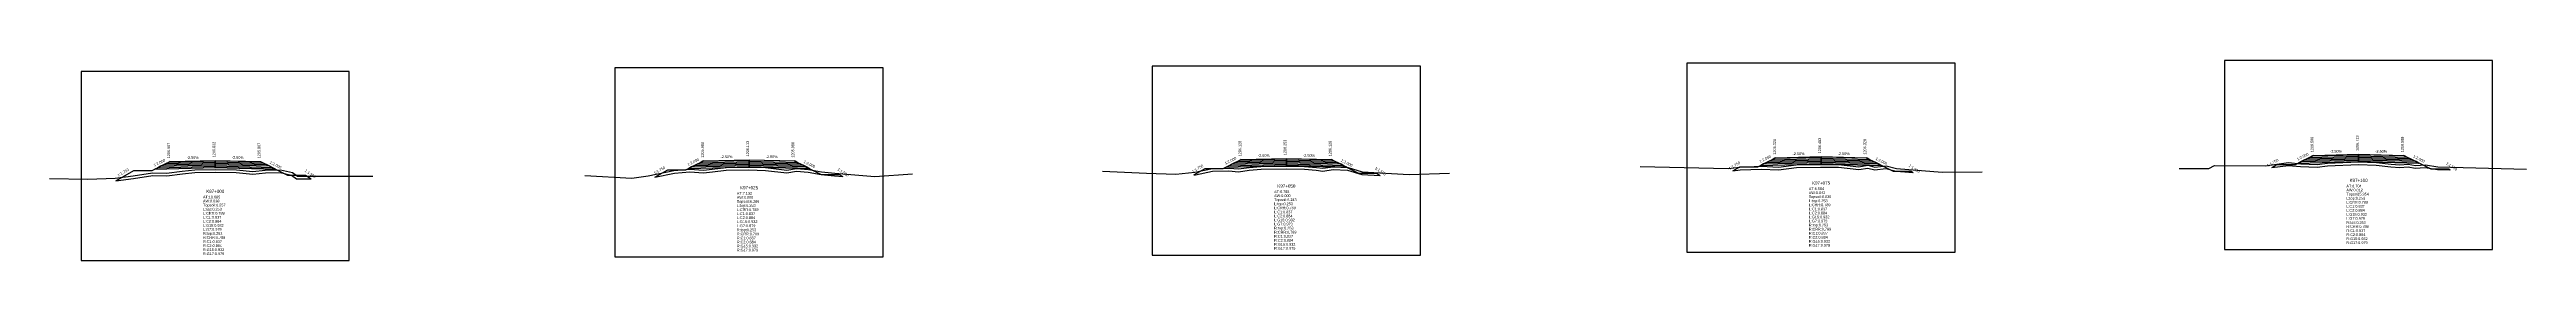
# Model space of a CAD drawing. Extents: x -7 to 78429, y 1189 to 1262.
# Drawn here: x 27537.8 to 27812.1, y 1194.9 to 1217.1 of the extents above; entities that cross this region are included whole.
import ezdxf
from ezdxf.enums import TextEntityAlignment as Align

# ---------------------------------------------------------------- set-up
doc = ezdxf.new("R2010")
doc.units = 0

msp = doc.modelspace()

# ---------------------------------------------------------------- linework, layer by layer
at = {"layer": 'A4_BORDER', "color": 7}
for points in [[(27541.253, 1194.915), (27570.953, 1194.915), (27570.953, 1215.915), (27541.253, 1215.915), (27541.253, 1194.915)], [(27600.384, 1195.321), (27630.084, 1195.321), (27630.084, 1216.321), (27600.384, 1216.321), (27600.384, 1195.321)], [(27659.901, 1195.512), (27689.601, 1195.512), (27689.601, 1216.512), (27659.901, 1216.512), (27659.901, 1195.512)], [(27719.125, 1195.847), (27748.825, 1195.847), (27748.825, 1216.847), (27719.125, 1216.847), (27719.125, 1195.847)], [(27778.666, 1196.137), (27808.366, 1196.137), (27808.366, 1217.137), (27778.666, 1217.137), (27778.666, 1196.137)]]:
    msp.add_lwpolyline(points, dxfattribs=at)
at = {"layer": 'CLEAR_GROUND', "color": 8}
for points in [[(27545.104, 1203.765), (27547.047, 1204.012), (27549.175, 1204.371), (27550.731, 1204.337), (27552.482, 1204.555), (27553.85, 1204.686), (27556.104, 1204.731), (27558.427, 1204.705), (27560.275, 1204.497), (27561.669, 1204.639), (27563.291, 1204.68), (27564.551, 1204.407), (27565.103, 1204.003), (27566.717, 1203.998)], [(27604.804, 1204.171), (27606.958, 1204.61), (27608.68, 1204.775), (27610.203, 1204.658), (27611.184, 1204.781), (27612.703, 1204.939), (27615.206, 1204.981), (27617.039, 1204.933), (27619.434, 1204.642), (27620.497, 1204.83), (27621.794, 1204.72), (27623.219, 1204.467), (27624.707, 1204.305), (27625.612, 1204.236)], [(27664.504, 1204.416), (27664.674, 1204.434), (27666.587, 1204.847), (27668.392, 1204.883), (27669.459, 1204.784), (27670.646, 1204.934), (27671.941, 1205.046), (27674.751, 1205.088), (27676.754, 1205.062), (27678.067, 1204.965), (27678.791, 1204.857), (27679.952, 1205.03), (27681.526, 1204.957), (27683.095, 1204.475), (27685.149, 1204.362)], [(27724.204, 1204.888), (27725.02, 1204.998), (27727.367, 1205.078), (27729.271, 1204.982), (27731.258, 1205.253), (27733.927, 1205.283), (27735.904, 1205.293), (27738.154, 1205.013), (27739.143, 1205.183), (27739.915, 1204.985), (27741.154, 1205.125), (27742.286, 1204.853), (27744.171, 1204.697)], [(27783.904, 1205.239), (27785.751, 1205.487), (27787.098, 1205.351), (27788.928, 1205.274), (27790.09, 1205.438), (27793.516, 1205.566), (27795.473, 1205.489), (27797.082, 1205.322), (27798.084, 1205.255), (27798.993, 1205.315), (27799.796, 1205.165), (27800.903, 1205.232), (27802.251, 1205.026), (27803.667, 1204.987)]]:
    msp.add_lwpolyline(points, dxfattribs=at)
at = {"layer": 'DESIGN_ROAD_TRIMMED', "color": 1}
for points in [[(27545.104, 1203.765), (27547.103, 1204.907), (27549.103, 1204.907), (27551.103, 1205.907), (27551.103, 1205.907), (27550.998, 1205.854), (27550.998, 1205.854), (27550.682, 1205.696), (27550.682, 1205.696), (27550.366, 1205.539), (27550.366, 1205.539), (27550.051, 1205.381), (27550.051, 1205.381), (27549.735, 1205.223), (27549.735, 1205.223), (27549.419, 1205.065), (27556.103, 1205.232), (27556.103, 1205.382), (27556.103, 1205.382), (27556.103, 1205.532), (27556.103, 1205.532), (27556.103, 1205.682), (27556.103, 1205.682), (27556.103, 1205.832), (27556.103, 1205.832), (27556.103, 1205.982), (27556.103, 1205.982), (27556.103, 1206.032), (27556.103, 1206.032), (27556.103, 1206.032), (27556.103, 1206.032), (27556.103, 1206.032), (27556.103, 1205.982), (27556.103, 1205.982), (27556.103, 1205.832), (27556.103, 1205.832), (27556.103, 1205.682), (27556.103, 1205.682), (27556.103, 1205.532), (27556.103, 1205.532), (27556.103, 1205.382), (27556.103, 1205.382), (27556.103, 1205.232), (27562.788, 1205.065), (27562.472, 1205.223), (27562.472, 1205.223), (27562.156, 1205.381), (27562.156, 1205.381), (27561.84, 1205.539), (27561.84, 1205.539), (27561.524, 1205.696), (27561.524, 1205.696), (27561.209, 1205.854), (27561.209, 1205.854), (27561.103, 1205.907), (27561.103, 1205.907), (27564.103, 1204.407), (27566.103, 1204.407), (27566.717, 1203.998)], [(27604.804, 1204.171), (27606.234, 1204.988), (27608.234, 1204.988), (27610.234, 1205.988), (27610.234, 1205.988), (27610.129, 1205.935), (27610.129, 1205.935), (27609.813, 1205.777), (27609.813, 1205.777), (27609.497, 1205.62), (27609.497, 1205.62), (27609.182, 1205.462), (27609.182, 1205.462), (27608.866, 1205.304), (27608.866, 1205.304), (27608.55, 1205.146), (27615.234, 1205.313), (27615.234, 1205.463), (27615.234, 1205.463), (27615.234, 1205.613), (27615.234, 1205.613), (27615.234, 1205.763), (27615.234, 1205.763), (27615.234, 1205.913), (27615.234, 1205.913), (27615.234, 1206.063), (27615.234, 1206.063), (27615.234, 1206.113), (27615.234, 1206.113), (27615.234, 1206.113), (27615.234, 1206.113), (27615.234, 1206.113), (27615.234, 1206.063), (27615.234, 1206.063), (27615.234, 1205.913), (27615.234, 1205.913), (27615.234, 1205.763), (27615.234, 1205.763), (27615.234, 1205.613), (27615.234, 1205.613), (27615.234, 1205.463), (27615.234, 1205.463), (27615.234, 1205.313), (27621.918, 1205.146), (27621.603, 1205.304), (27621.603, 1205.304), (27621.287, 1205.462), (27621.287, 1205.462), (27620.971, 1205.62), (27620.971, 1205.62), (27620.655, 1205.777), (27620.655, 1205.777), (27620.34, 1205.935), (27620.34, 1205.935), (27620.234, 1205.988), (27620.234, 1205.988), (27623.234, 1204.488), (27625.234, 1204.488), (27625.612, 1204.236)], [(27664.504, 1204.416), (27665.751, 1205.128), (27667.751, 1205.128), (27669.751, 1206.128), (27669.751, 1206.128), (27669.645, 1206.075), (27669.645, 1206.075), (27669.33, 1205.917), (27669.33, 1205.917), (27669.014, 1205.76), (27669.014, 1205.76), (27668.698, 1205.602), (27668.698, 1205.602), (27668.382, 1205.444), (27668.382, 1205.444), (27668.067, 1205.286), (27674.751, 1205.453), (27674.751, 1205.603), (27674.751, 1205.603), (27674.751, 1205.753), (27674.751, 1205.753), (27674.751, 1205.903), (27674.751, 1205.903), (27674.751, 1206.053), (27674.751, 1206.053), (27674.751, 1206.203), (27674.751, 1206.203), (27674.751, 1206.253), (27674.751, 1206.253), (27674.751, 1206.253), (27674.751, 1206.253), (27674.751, 1206.253), (27674.751, 1206.203), (27674.751, 1206.203), (27674.751, 1206.053), (27674.751, 1206.053), (27674.751, 1205.903), (27674.751, 1205.903), (27674.751, 1205.753), (27674.751, 1205.753), (27674.751, 1205.603), (27674.751, 1205.603), (27674.751, 1205.453), (27681.435, 1205.286), (27681.119, 1205.444), (27681.119, 1205.444), (27680.803, 1205.602), (27680.803, 1205.602), (27680.488, 1205.76), (27680.488, 1205.76), (27680.172, 1205.917), (27680.172, 1205.917), (27679.856, 1206.075), (27679.856, 1206.075), (27679.751, 1206.128), (27679.751, 1206.128), (27682.751, 1204.628), (27684.751, 1204.628), (27685.149, 1204.362)], [(27724.204, 1204.888), (27724.975, 1205.328), (27726.975, 1205.328), (27728.975, 1206.328), (27728.975, 1206.328), (27728.87, 1206.275), (27728.87, 1206.275), (27728.554, 1206.117), (27728.554, 1206.117), (27728.238, 1205.96), (27728.238, 1205.96), (27727.922, 1205.802), (27727.922, 1205.802), (27727.607, 1205.644), (27727.607, 1205.644), (27727.291, 1205.486), (27733.975, 1205.653), (27733.975, 1205.803), (27733.975, 1205.803), (27733.975, 1205.953), (27733.975, 1205.953), (27733.975, 1206.103), (27733.975, 1206.103), (27733.975, 1206.253), (27733.975, 1206.253), (27733.975, 1206.403), (27733.975, 1206.403), (27733.975, 1206.453), (27733.975, 1206.453), (27733.975, 1206.453), (27733.975, 1206.453), (27733.975, 1206.453), (27733.975, 1206.403), (27733.975, 1206.403), (27733.975, 1206.253), (27733.975, 1206.253), (27733.975, 1206.103), (27733.975, 1206.103), (27733.975, 1205.953), (27733.975, 1205.953), (27733.975, 1205.803), (27733.975, 1205.803), (27733.975, 1205.653), (27740.659, 1205.486), (27740.344, 1205.644), (27740.344, 1205.644), (27740.028, 1205.802), (27740.028, 1205.802), (27739.712, 1205.96), (27739.712, 1205.96), (27739.396, 1206.117), (27739.396, 1206.117), (27739.08, 1206.275), (27739.08, 1206.275), (27738.975, 1206.328), (27738.975, 1206.328), (27741.975, 1204.828), (27743.975, 1204.828), (27744.171, 1204.697)], [(27783.904, 1205.239), (27784.516, 1205.588), (27786.516, 1205.588), (27788.516, 1206.588), (27788.516, 1206.588), (27788.411, 1206.535), (27788.411, 1206.535), (27788.095, 1206.377), (27788.095, 1206.377), (27787.779, 1206.22), (27787.779, 1206.22), (27787.463, 1206.062), (27787.463, 1206.062), (27787.147, 1205.904), (27787.147, 1205.904), (27786.832, 1205.746), (27793.516, 1205.913), (27793.516, 1206.063), (27793.516, 1206.063), (27793.516, 1206.213), (27793.516, 1206.213), (27793.516, 1206.363), (27793.516, 1206.363), (27793.516, 1206.513), (27793.516, 1206.513), (27793.516, 1206.663), (27793.516, 1206.663), (27793.516, 1206.713), (27793.516, 1206.713), (27793.516, 1206.713), (27793.516, 1206.713), (27793.516, 1206.713), (27793.516, 1206.663), (27793.516, 1206.663), (27793.516, 1206.513), (27793.516, 1206.513), (27793.516, 1206.363), (27793.516, 1206.363), (27793.516, 1206.213), (27793.516, 1206.213), (27793.516, 1206.063), (27793.516, 1206.063), (27793.516, 1205.913), (27800.2, 1205.746), (27799.884, 1205.904), (27799.884, 1205.904), (27799.569, 1206.062), (27799.569, 1206.062), (27799.253, 1206.22), (27799.253, 1206.22), (27798.937, 1206.377), (27798.937, 1206.377), (27798.621, 1206.535), (27798.621, 1206.535), (27798.516, 1206.588), (27798.516, 1206.588), (27801.516, 1205.088), (27803.516, 1205.088), (27803.667, 1204.987)]]:
    msp.add_lwpolyline(points, dxfattribs=at)
at = {"layer": 'FINISHED_ROAD', "color": 2}
for points in [[(27547.103, 1204.907), (27549.103, 1204.907), (27551.103, 1205.907), (27551.103, 1205.907), (27556.103, 1206.032), (27561.103, 1205.907), (27561.103, 1205.907), (27564.103, 1204.407), (27566.103, 1204.407)], [(27606.234, 1204.988), (27608.234, 1204.988), (27610.234, 1205.988), (27610.234, 1205.988), (27615.234, 1206.113), (27620.234, 1205.988), (27620.234, 1205.988), (27623.234, 1204.488), (27625.234, 1204.488)], [(27665.751, 1205.128), (27667.751, 1205.128), (27669.751, 1206.128), (27669.751, 1206.128), (27674.751, 1206.253), (27679.751, 1206.128), (27679.751, 1206.128), (27682.751, 1204.628), (27684.751, 1204.628)], [(27724.975, 1205.328), (27726.975, 1205.328), (27728.975, 1206.328), (27728.975, 1206.328), (27733.975, 1206.453), (27738.975, 1206.328), (27738.975, 1206.328), (27741.975, 1204.828), (27743.975, 1204.828)], [(27784.516, 1205.588), (27786.516, 1205.588), (27788.516, 1206.588), (27788.516, 1206.588), (27793.516, 1206.713), (27798.516, 1206.588), (27798.516, 1206.588), (27801.516, 1205.088), (27803.516, 1205.088)]]:
    msp.add_lwpolyline(points, dxfattribs=at)
at = {"layer": 'LAYER_0', "color": 4}
for points in [[(27551.103, 1205.907), (27550.998, 1205.854), (27556.103, 1205.982), (27556.103, 1206.032)], [(27610.234, 1205.988), (27610.129, 1205.935), (27615.234, 1206.063), (27615.234, 1206.113)], [(27669.751, 1206.128), (27669.645, 1206.075), (27674.751, 1206.203), (27674.751, 1206.253)], [(27728.975, 1206.328), (27728.87, 1206.275), (27733.975, 1206.403), (27733.975, 1206.453)], [(27788.516, 1206.588), (27788.411, 1206.535), (27793.516, 1206.663), (27793.516, 1206.713)]]:
    msp.add_lwpolyline(points, dxfattribs=at)
at = {"layer": 'LAYER_1', "color": 4}
for points in [[(27550.998, 1205.854), (27550.682, 1205.696), (27556.103, 1205.832), (27556.103, 1205.982)], [(27610.129, 1205.935), (27609.813, 1205.777), (27615.234, 1205.913), (27615.234, 1206.063)], [(27669.645, 1206.075), (27669.33, 1205.917), (27674.751, 1206.053), (27674.751, 1206.203)], [(27728.87, 1206.275), (27728.554, 1206.117), (27733.975, 1206.253), (27733.975, 1206.403)], [(27788.411, 1206.535), (27788.095, 1206.377), (27793.516, 1206.513), (27793.516, 1206.663)]]:
    msp.add_lwpolyline(points, dxfattribs=at)
at = {"layer": 'LAYER_10', "color": 6}
for points in [[(27562.156, 1205.381), (27562.472, 1205.223), (27556.103, 1205.382), (27556.103, 1205.532)], [(27621.287, 1205.462), (27621.603, 1205.304), (27615.234, 1205.463), (27615.234, 1205.613)], [(27680.803, 1205.602), (27681.119, 1205.444), (27674.751, 1205.603), (27674.751, 1205.753)], [(27740.028, 1205.802), (27740.344, 1205.644), (27733.975, 1205.803), (27733.975, 1205.953)], [(27799.569, 1206.062), (27799.884, 1205.904), (27793.516, 1206.063), (27793.516, 1206.213)]]:
    msp.add_lwpolyline(points, dxfattribs=at)
at = {"layer": 'LAYER_11', "color": 6}
for points in [[(27562.472, 1205.223), (27562.788, 1205.065), (27556.103, 1205.232), (27556.103, 1205.382)], [(27621.603, 1205.304), (27621.918, 1205.146), (27615.234, 1205.313), (27615.234, 1205.463)], [(27681.119, 1205.444), (27681.435, 1205.286), (27674.751, 1205.453), (27674.751, 1205.603)], [(27740.344, 1205.644), (27740.659, 1205.486), (27733.975, 1205.653), (27733.975, 1205.803)], [(27799.884, 1205.904), (27800.2, 1205.746), (27793.516, 1205.913), (27793.516, 1206.063)]]:
    msp.add_lwpolyline(points, dxfattribs=at)
at = {"layer": 'LAYER_2', "color": 4}
for points in [[(27550.682, 1205.696), (27550.366, 1205.539), (27556.103, 1205.682), (27556.103, 1205.832)], [(27609.813, 1205.777), (27609.497, 1205.62), (27615.234, 1205.763), (27615.234, 1205.913)], [(27669.33, 1205.917), (27669.014, 1205.76), (27674.751, 1205.903), (27674.751, 1206.053)], [(27728.554, 1206.117), (27728.238, 1205.96), (27733.975, 1206.103), (27733.975, 1206.253)], [(27788.095, 1206.377), (27787.779, 1206.22), (27793.516, 1206.363), (27793.516, 1206.513)]]:
    msp.add_lwpolyline(points, dxfattribs=at)
at = {"layer": 'LAYER_3', "color": 4}
for points in [[(27550.366, 1205.539), (27550.051, 1205.381), (27556.103, 1205.532), (27556.103, 1205.682)], [(27609.497, 1205.62), (27609.182, 1205.462), (27615.234, 1205.613), (27615.234, 1205.763)], [(27669.014, 1205.76), (27668.698, 1205.602), (27674.751, 1205.753), (27674.751, 1205.903)], [(27728.238, 1205.96), (27727.922, 1205.802), (27733.975, 1205.953), (27733.975, 1206.103)], [(27787.779, 1206.22), (27787.463, 1206.062), (27793.516, 1206.213), (27793.516, 1206.363)]]:
    msp.add_lwpolyline(points, dxfattribs=at)
at = {"layer": 'LAYER_4', "color": 4}
for points in [[(27550.051, 1205.381), (27549.735, 1205.223), (27556.103, 1205.382), (27556.103, 1205.532)], [(27609.182, 1205.462), (27608.866, 1205.304), (27615.234, 1205.463), (27615.234, 1205.613)], [(27668.698, 1205.602), (27668.382, 1205.444), (27674.751, 1205.603), (27674.751, 1205.753)], [(27727.922, 1205.802), (27727.607, 1205.644), (27733.975, 1205.803), (27733.975, 1205.953)], [(27787.463, 1206.062), (27787.147, 1205.904), (27793.516, 1206.063), (27793.516, 1206.213)]]:
    msp.add_lwpolyline(points, dxfattribs=at)
at = {"layer": 'LAYER_5', "color": 4}
for points in [[(27549.735, 1205.223), (27549.419, 1205.065), (27556.103, 1205.232), (27556.103, 1205.382)], [(27608.866, 1205.304), (27608.55, 1205.146), (27615.234, 1205.313), (27615.234, 1205.463)], [(27668.382, 1205.444), (27668.067, 1205.286), (27674.751, 1205.453), (27674.751, 1205.603)], [(27727.607, 1205.644), (27727.291, 1205.486), (27733.975, 1205.653), (27733.975, 1205.803)], [(27787.147, 1205.904), (27786.832, 1205.746), (27793.516, 1205.913), (27793.516, 1206.063)]]:
    msp.add_lwpolyline(points, dxfattribs=at)
at = {"layer": 'LAYER_6', "color": 6}
for points in [[(27561.103, 1205.907), (27561.209, 1205.854), (27556.103, 1205.982), (27556.103, 1206.032)], [(27620.234, 1205.988), (27620.34, 1205.935), (27615.234, 1206.063), (27615.234, 1206.113)], [(27679.751, 1206.128), (27679.856, 1206.075), (27674.751, 1206.203), (27674.751, 1206.253)], [(27738.975, 1206.328), (27739.08, 1206.275), (27733.975, 1206.403), (27733.975, 1206.453)], [(27798.516, 1206.588), (27798.621, 1206.535), (27793.516, 1206.663), (27793.516, 1206.713)]]:
    msp.add_lwpolyline(points, dxfattribs=at)
at = {"layer": 'LAYER_7', "color": 6}
for points in [[(27561.209, 1205.854), (27561.524, 1205.696), (27556.103, 1205.832), (27556.103, 1205.982)], [(27620.34, 1205.935), (27620.655, 1205.777), (27615.234, 1205.913), (27615.234, 1206.063)], [(27679.856, 1206.075), (27680.172, 1205.917), (27674.751, 1206.053), (27674.751, 1206.203)], [(27739.08, 1206.275), (27739.396, 1206.117), (27733.975, 1206.253), (27733.975, 1206.403)], [(27798.621, 1206.535), (27798.937, 1206.377), (27793.516, 1206.513), (27793.516, 1206.663)]]:
    msp.add_lwpolyline(points, dxfattribs=at)
at = {"layer": 'LAYER_8', "color": 6}
for points in [[(27561.524, 1205.696), (27561.84, 1205.539), (27556.103, 1205.682), (27556.103, 1205.832)], [(27620.655, 1205.777), (27620.971, 1205.62), (27615.234, 1205.763), (27615.234, 1205.913)], [(27680.172, 1205.917), (27680.488, 1205.76), (27674.751, 1205.903), (27674.751, 1206.053)], [(27739.396, 1206.117), (27739.712, 1205.96), (27733.975, 1206.103), (27733.975, 1206.253)], [(27798.937, 1206.377), (27799.253, 1206.22), (27793.516, 1206.363), (27793.516, 1206.513)]]:
    msp.add_lwpolyline(points, dxfattribs=at)
at = {"layer": 'LAYER_9', "color": 6}
for points in [[(27561.84, 1205.539), (27562.156, 1205.381), (27556.103, 1205.532), (27556.103, 1205.682)], [(27620.971, 1205.62), (27621.287, 1205.462), (27615.234, 1205.613), (27615.234, 1205.763)], [(27680.488, 1205.76), (27680.803, 1205.602), (27674.751, 1205.753), (27674.751, 1205.903)], [(27739.712, 1205.96), (27740.028, 1205.802), (27733.975, 1205.953), (27733.975, 1206.103)], [(27799.253, 1206.22), (27799.569, 1206.062), (27793.516, 1206.213), (27793.516, 1206.363)]]:
    msp.add_lwpolyline(points, dxfattribs=at)
at = {"layer": 'NATURAL_GROUND', "color": 3}
for points in [[(27537.751, 1204.03), (27541.988, 1203.949), (27545.016, 1204.056), (27547.003, 1204.309), (27549.153, 1204.672), (27550.715, 1204.637), (27552.449, 1204.853), (27553.832, 1204.986), (27556.102, 1205.031), (27558.445, 1205.005), (27560.276, 1204.799), (27561.65, 1204.939), (27563.319, 1204.981), (27564.676, 1204.687), (27565.201, 1204.303), (27573.544, 1204.276)], [(27597.032, 1204.344), (27602.251, 1204.072), (27604.043, 1204.322), (27606.913, 1204.907), (27608.677, 1205.076), (27610.195, 1204.959), (27611.149, 1205.079), (27612.685, 1205.239), (27615.207, 1205.281), (27617.061, 1205.233), (27619.426, 1204.945), (27620.483, 1205.132), (27621.833, 1205.018), (27623.261, 1204.764), (27624.734, 1204.604), (27629.158, 1204.266), (27633.337, 1204.535)], [(27654.395, 1204.834), (27659.266, 1204.616), (27662.49, 1204.496), (27664.626, 1204.731), (27666.552, 1205.146), (27668.403, 1205.183), (27669.454, 1205.086), (27670.615, 1205.232), (27671.926, 1205.346), (27674.751, 1205.388), (27676.767, 1205.362), (27678.101, 1205.263), (27678.791, 1205.16), (27679.937, 1205.331), (27681.578, 1205.255), (27683.148, 1204.773), (27688.338, 1204.487), (27692.825, 1204.602)], [(27713.949, 1205.347), (27723.705, 1205.123), (27724.995, 1205.297), (27727.369, 1205.378), (27729.258, 1205.283), (27731.236, 1205.553), (27733.924, 1205.583), (27735.922, 1205.593), (27738.147, 1205.316), (27739.155, 1205.49), (27739.936, 1205.289), (27741.173, 1205.429), (27742.334, 1205.15), (27747.402, 1204.732), (27751.837, 1204.772)], [(27773.661, 1205.131), (27776.941, 1205.151), (27777.552, 1205.463), (27783.166, 1205.442), (27785.746, 1205.789), (27787.12, 1205.65), (27788.913, 1205.575), (27790.064, 1205.737), (27793.516, 1205.866), (27795.495, 1205.788), (27797.108, 1205.621), (27798.084, 1205.556), (27799.011, 1205.617), (27799.815, 1205.467), (27800.917, 1205.533), (27802.278, 1205.325), (27812.112, 1205.058)]]:
    msp.add_lwpolyline(points, dxfattribs=at)
at = {"layer": 'STRUCTURE_LEFT', "color": 4}
for points in [[(27551.103, 1205.907), (27550.998, 1205.854), (27550.998, 1205.854), (27550.682, 1205.696), (27550.682, 1205.696), (27550.366, 1205.539), (27550.366, 1205.539), (27550.051, 1205.381), (27550.051, 1205.381), (27549.735, 1205.223), (27549.735, 1205.223), (27549.419, 1205.065), (27556.103, 1205.232), (27556.103, 1205.382), (27556.103, 1205.382), (27556.103, 1205.532), (27556.103, 1205.532), (27556.103, 1205.682), (27556.103, 1205.682), (27556.103, 1205.832), (27556.103, 1205.832), (27556.103, 1205.982), (27556.103, 1205.982), (27556.103, 1206.032), (27556.103, 1206.032)], [(27610.234, 1205.988), (27610.129, 1205.935), (27610.129, 1205.935), (27609.813, 1205.777), (27609.813, 1205.777), (27609.497, 1205.62), (27609.497, 1205.62), (27609.182, 1205.462), (27609.182, 1205.462), (27608.866, 1205.304), (27608.866, 1205.304), (27608.55, 1205.146), (27615.234, 1205.313), (27615.234, 1205.463), (27615.234, 1205.463), (27615.234, 1205.613), (27615.234, 1205.613), (27615.234, 1205.763), (27615.234, 1205.763), (27615.234, 1205.913), (27615.234, 1205.913), (27615.234, 1206.063), (27615.234, 1206.063), (27615.234, 1206.113), (27615.234, 1206.113)], [(27669.751, 1206.128), (27669.645, 1206.075), (27669.645, 1206.075), (27669.33, 1205.917), (27669.33, 1205.917), (27669.014, 1205.76), (27669.014, 1205.76), (27668.698, 1205.602), (27668.698, 1205.602), (27668.382, 1205.444), (27668.382, 1205.444), (27668.067, 1205.286), (27674.751, 1205.453), (27674.751, 1205.603), (27674.751, 1205.603), (27674.751, 1205.753), (27674.751, 1205.753), (27674.751, 1205.903), (27674.751, 1205.903), (27674.751, 1206.053), (27674.751, 1206.053), (27674.751, 1206.203), (27674.751, 1206.203), (27674.751, 1206.253), (27674.751, 1206.253)], [(27728.975, 1206.328), (27728.87, 1206.275), (27728.87, 1206.275), (27728.554, 1206.117), (27728.554, 1206.117), (27728.238, 1205.96), (27728.238, 1205.96), (27727.922, 1205.802), (27727.922, 1205.802), (27727.607, 1205.644), (27727.607, 1205.644), (27727.291, 1205.486), (27733.975, 1205.653), (27733.975, 1205.803), (27733.975, 1205.803), (27733.975, 1205.953), (27733.975, 1205.953), (27733.975, 1206.103), (27733.975, 1206.103), (27733.975, 1206.253), (27733.975, 1206.253), (27733.975, 1206.403), (27733.975, 1206.403), (27733.975, 1206.453), (27733.975, 1206.453)], [(27788.516, 1206.588), (27788.411, 1206.535), (27788.411, 1206.535), (27788.095, 1206.377), (27788.095, 1206.377), (27787.779, 1206.22), (27787.779, 1206.22), (27787.463, 1206.062), (27787.463, 1206.062), (27787.147, 1205.904), (27787.147, 1205.904), (27786.832, 1205.746), (27793.516, 1205.913), (27793.516, 1206.063), (27793.516, 1206.063), (27793.516, 1206.213), (27793.516, 1206.213), (27793.516, 1206.363), (27793.516, 1206.363), (27793.516, 1206.513), (27793.516, 1206.513), (27793.516, 1206.663), (27793.516, 1206.663), (27793.516, 1206.713), (27793.516, 1206.713)]]:
    msp.add_lwpolyline(points, dxfattribs=at)
at = {"layer": 'STRUCTURE_RIGHT', "color": 6}
for points in [[(27556.103, 1206.032), (27556.103, 1206.032), (27556.103, 1205.982), (27556.103, 1205.982), (27556.103, 1205.832), (27556.103, 1205.832), (27556.103, 1205.682), (27556.103, 1205.682), (27556.103, 1205.532), (27556.103, 1205.532), (27556.103, 1205.382), (27556.103, 1205.382), (27556.103, 1205.232), (27562.788, 1205.065), (27562.472, 1205.223), (27562.472, 1205.223), (27562.156, 1205.381), (27562.156, 1205.381), (27561.84, 1205.539), (27561.84, 1205.539), (27561.524, 1205.696), (27561.524, 1205.696), (27561.209, 1205.854), (27561.209, 1205.854), (27561.103, 1205.907)], [(27615.234, 1206.113), (27615.234, 1206.113), (27615.234, 1206.063), (27615.234, 1206.063), (27615.234, 1205.913), (27615.234, 1205.913), (27615.234, 1205.763), (27615.234, 1205.763), (27615.234, 1205.613), (27615.234, 1205.613), (27615.234, 1205.463), (27615.234, 1205.463), (27615.234, 1205.313), (27621.918, 1205.146), (27621.603, 1205.304), (27621.603, 1205.304), (27621.287, 1205.462), (27621.287, 1205.462), (27620.971, 1205.62), (27620.971, 1205.62), (27620.655, 1205.777), (27620.655, 1205.777), (27620.34, 1205.935), (27620.34, 1205.935), (27620.234, 1205.988)], [(27674.751, 1206.253), (27674.751, 1206.253), (27674.751, 1206.203), (27674.751, 1206.203), (27674.751, 1206.053), (27674.751, 1206.053), (27674.751, 1205.903), (27674.751, 1205.903), (27674.751, 1205.753), (27674.751, 1205.753), (27674.751, 1205.603), (27674.751, 1205.603), (27674.751, 1205.453), (27681.435, 1205.286), (27681.119, 1205.444), (27681.119, 1205.444), (27680.803, 1205.602), (27680.803, 1205.602), (27680.488, 1205.76), (27680.488, 1205.76), (27680.172, 1205.917), (27680.172, 1205.917), (27679.856, 1206.075), (27679.856, 1206.075), (27679.751, 1206.128)], [(27733.975, 1206.453), (27733.975, 1206.453), (27733.975, 1206.403), (27733.975, 1206.403), (27733.975, 1206.253), (27733.975, 1206.253), (27733.975, 1206.103), (27733.975, 1206.103), (27733.975, 1205.953), (27733.975, 1205.953), (27733.975, 1205.803), (27733.975, 1205.803), (27733.975, 1205.653), (27740.659, 1205.486), (27740.344, 1205.644), (27740.344, 1205.644), (27740.028, 1205.802), (27740.028, 1205.802), (27739.712, 1205.96), (27739.712, 1205.96), (27739.396, 1206.117), (27739.396, 1206.117), (27739.08, 1206.275), (27739.08, 1206.275), (27738.975, 1206.328)], [(27793.516, 1206.713), (27793.516, 1206.713), (27793.516, 1206.663), (27793.516, 1206.663), (27793.516, 1206.513), (27793.516, 1206.513), (27793.516, 1206.363), (27793.516, 1206.363), (27793.516, 1206.213), (27793.516, 1206.213), (27793.516, 1206.063), (27793.516, 1206.063), (27793.516, 1205.913), (27800.2, 1205.746), (27799.884, 1205.904), (27799.884, 1205.904), (27799.569, 1206.062), (27799.569, 1206.062), (27799.253, 1206.22), (27799.253, 1206.22), (27798.937, 1206.377), (27798.937, 1206.377), (27798.621, 1206.535), (27798.621, 1206.535), (27798.516, 1206.588)]]:
    msp.add_lwpolyline(points, dxfattribs=at)

# ---------------------------------------------------------------- texts
at = {"layer": 'INFO_TEXT'}
for s, p in [('AT:10.685', (27554.753, 1201.815)), ('AT:7.132', (27613.884, 1202.221)), ('AW:0.000', (27613.884, 1201.771)), ('AT:6.785', (27673.401, 1202.412)), ('AW:0.000', (27673.401, 1201.962)), ('Topsoil:6.243', (27673.401, 1201.512)), ('AT:6.584', (27732.625, 1202.747)), ('AW:0.042', (27732.625, 1202.297)), ('Topsoil:6.030', (27732.625, 1201.847)), ('L:top:0.253', (27732.625, 1201.397)), ('AT:6.704', (27792.166, 1203.037)), ('AW:0.012', (27792.166, 1202.587)), ('Topsoil:5.954', (27792.166, 1202.137)), ('L:top:0.253', (27792.166, 1201.687)), ('AW:0.038', (27554.753, 1201.365)), ('Topsoil:6.557', (27554.753, 1200.915)), ('L:top:0.253', (27554.753, 1200.465)), ('L:CRR:0.789', (27554.753, 1200.015)), ('L:C1:0.837', (27554.753, 1199.565)), ('L:C2:0.884', (27554.753, 1199.115)), ('L:G15:0.932', (27554.753, 1198.665)), ('Topsoil:6.286', (27613.884, 1201.321)), ('L:top:0.253', (27613.884, 1200.871)), ('L:CRR:0.789', (27613.884, 1200.421)), ('L:C1:0.837', (27613.884, 1199.971)), ('L:C2:0.884', (27613.884, 1199.521)), ('L:G15:0.932', (27613.884, 1199.071)), ('L:top:0.253', (27673.401, 1201.062)), ('L:CRR:0.789', (27673.401, 1200.612)), ('L:C1:0.837', (27673.401, 1200.162)), ('L:C2:0.884', (27673.401, 1199.712)), ('L:G15:0.932', (27673.401, 1199.262)), ('L:G7:0.979', (27673.401, 1198.812)), ('L:CRR:0.789', (27732.625, 1200.947)), ('L:C1:0.837', (27732.625, 1200.497)), ('L:C2:0.884', (27732.625, 1200.047)), ('L:G15:0.932', (27732.625, 1199.597)), ('L:G7:0.979', (27732.625, 1199.147)), ('R:top:0.253', (27732.625, 1198.697)), ('L:CRR:0.789', (27792.166, 1201.237)), ('L:C1:0.837', (27792.166, 1200.787)), ('L:C2:0.884', (27792.166, 1200.337)), ('L:G15:0.932', (27792.166, 1199.887)), ('L:G7:0.979', (27792.166, 1199.437)), ('R:top:0.253', (27792.166, 1198.987)), ('L:G7:0.979', (27554.753, 1198.215)), ('R:top:0.253', (27554.753, 1197.765)), ('R:CRR:0.789', (27554.753, 1197.315)), ('R:C1:0.837', (27554.753, 1196.865)), ('R:C2:0.884', (27554.753, 1196.415)), ('R:G15:0.932', (27554.753, 1195.965)), ('L:G7:0.979', (27613.884, 1198.621)), ('R:top:0.253', (27613.884, 1198.171)), ('R:CRR:0.789', (27613.884, 1197.721)), ('R:C1:0.837', (27613.884, 1197.271)), ('R:C2:0.884', (27613.884, 1196.821)), ('R:G15:0.932', (27613.884, 1196.371)), ('R:G17:0.979', (27613.884, 1195.921)), ('R:top:0.253', (27673.401, 1198.362)), ('R:CRR:0.789', (27673.401, 1197.912)), ('R:C1:0.837', (27673.401, 1197.462)), ('R:C2:0.884', (27673.401, 1197.012)), ('R:G15:0.932', (27673.401, 1196.562)), ('R:G17:0.979', (27673.401, 1196.112)), ('R:CRR:0.789', (27732.625, 1198.247)), ('R:C1:0.837', (27732.625, 1197.797)), ('R:C2:0.884', (27732.625, 1197.347)), ('R:G15:0.932', (27732.625, 1196.897)), ('R:G17:0.979', (27732.625, 1196.447)), ('R:CRR:0.789', (27792.166, 1198.537)), ('R:C1:0.837', (27792.166, 1198.087)), ('R:C2:0.884', (27792.166, 1197.637)), ('R:G15:0.932', (27792.166, 1197.187)), ('R:G17:0.979', (27792.166, 1196.737)), ('R:G17:0.979', (27554.753, 1195.515))]:
    msp.add_text(s, height=0.3, dxfattribs=at).set_placement(p)
at = {"layer": 'LEFT_TEXT_H'}
for s, p in [('1205.907', (27551.103, 1206.267)), ('1205.988', (27610.234, 1206.348)), ('1206.128', (27669.751, 1206.488)), ('1206.328', (27728.975, 1206.688)), ('1206.588', (27788.516, 1206.948))]:
    msp.add_text(s, height=0.3, rotation=90, dxfattribs=at).set_placement(p)
at = {"layer": 'POINT_TEXT_H'}
for s, p in [('1206.032', (27556.103, 1206.392)), ('1206.113', (27615.234, 1206.473)), ('1206.253', (27674.751, 1206.613)), ('1206.453', (27733.975, 1206.813)), ('1206.713', (27793.516, 1207.073))]:
    msp.add_text(s, height=0.3, rotation=90, dxfattribs=at).set_placement(p)
at = {"layer": 'RIGHT_TEXT_H'}
for s, p in [('1205.907', (27561.103, 1206.267)), ('1205.988', (27620.234, 1206.348)), ('1206.128', (27679.751, 1206.488)), ('1206.328', (27738.975, 1206.688)), ('1206.588', (27798.516, 1206.948))]:
    msp.add_text(s, height=0.3, rotation=90, dxfattribs=at).set_placement(p)
at = {"layer": 'SLOPE_left'}
for s, rotation, p in [('1:1.750', 29.745, (27546.015, 1204.492)), ('1:2.000', 26.565, (27550.023, 1205.568)), ('1:1.750', 29.745, (27605.43, 1204.736)), ('1:2.000', 26.565, (27609.154, 1205.649)), ('1:1.750', 29.745, (27665.038, 1204.928)), ('1:2.000', 26.565, (27668.67, 1205.789)), ('1:1.750', 29.745, (27724.501, 1205.264)), ('1:2.000', 26.565, (27727.895, 1205.989)), ('1:1.750', 29.745, (27784.121, 1205.57)), ('1:2.000', 26.565, (27787.435, 1206.249))]:
    msp.add_text(s, height=0.3, rotation=rotation, dxfattribs=at).set_placement(p, align=Align.BOTTOM_CENTER)
at = {"layer": 'SLOPE_right'}
for s, rotation, p in [('1:2.000', -26.565, (27562.684, 1205.318)), ('1:1.500', -33.69, (27566.51, 1204.352)), ('1:2.000', -26.565, (27621.815, 1205.399)), ('1:1.500', -33.69, (27625.523, 1204.512)), ('1:2.000', -26.565, (27681.331, 1205.539)), ('1:1.500', -33.69, (27685.05, 1204.645)), ('1:2.000', -26.565, (27740.556, 1205.739)), ('1:1.500', -33.69, (27744.173, 1204.913)), ('1:2.000', -26.565, (27800.096, 1205.999)), ('1:1.500', -33.69, (27803.691, 1205.187))]:
    msp.add_text(s, height=0.3, rotation=rotation, dxfattribs=at).set_placement(p, align=Align.BOTTOM_CENTER)
at = {"layer": 'SLOPE_TEXT'}
for p in [(27791.016, 1206.89), (27796.016, 1206.89), (27553.603, 1206.209), (27558.603, 1206.209), (27612.734, 1206.291), (27617.734, 1206.291), (27672.251, 1206.43), (27677.251, 1206.43), (27731.475, 1206.63), (27736.475, 1206.63)]:
    msp.add_text('-2.50%', height=0.3, dxfattribs=at).set_placement(p, align=Align.CENTER)
at = {"layer": 'STATION_TITLE'}
for s, p in [('K97+000', (27556.103, 1202.415)), ('K97+025', (27615.234, 1202.821)), ('K97+050', (27674.751, 1203.012)), ('K97+075', (27733.975, 1203.347)), ('K97+100', (27793.516, 1203.637))]:
    msp.add_text(s, height=0.36, dxfattribs=at).set_placement(p, align=Align.CENTER)

doc.saveas('drawing.dxf')
